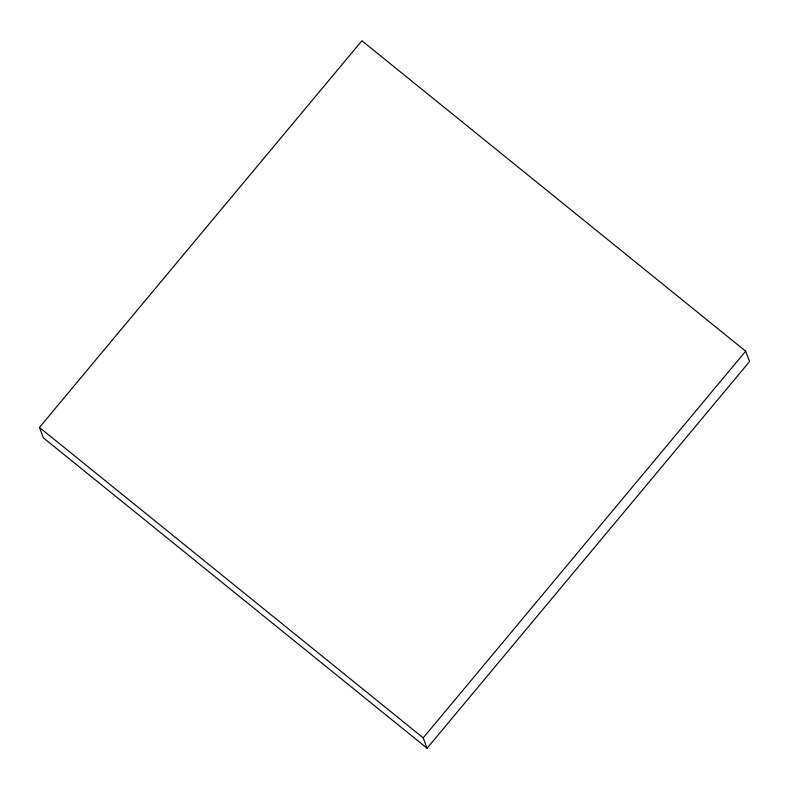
<?xml version="1.0" encoding="UTF-8"?>
<svg xmlns="http://www.w3.org/2000/svg" width="789" height="789" viewBox="0 0 789 789"><rect width="100%" height="100%" fill="white"/><g stroke="black" fill="none" stroke-linecap="round" stroke-linejoin="round"><path stroke-width="1.18" d="M39.45 427.441L361.914 40.762L745.674 351.194L749.55 361.559L427.086 748.238L43.326 437.806L39.45 427.441L423.21 737.873L427.086 748.238M423.21 737.873L745.674 351.194"/></g></svg>
